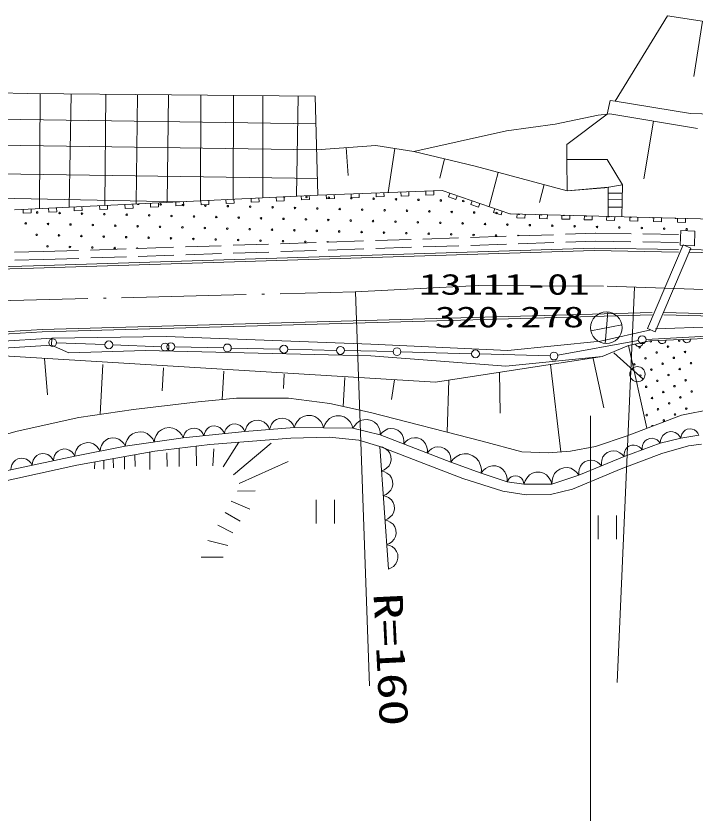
# Model space of a CAD drawing. Units: millimetres on the paper, with parts at other scales. Extents: x 40 to 680, y 20 to 380.
# Drawn here: x 110.9 to 153.8, y 255.3 to 305.6 of the extents above; entities that cross this region are included whole.
import ezdxf
from ezdxf.enums import TextEntityAlignment as Align

# ---------------------------------------------------------------- set-up
doc = ezdxf.new("R2010")
doc.units = ezdxf.units.MM
doc.linetypes.add('USER1', pattern=[10, 7.868852, -0.983607, 0.163934, -0.983607])
doc.linetypes.add('USER2', pattern=[3, 2.25, -0.75])
doc.layers.add('S-SUV', color=7, linetype='Continuous', lineweight=13)
doc.layers.add('S-SUV-ROAD', color=7, linetype='Continuous', lineweight=13)
doc.styles.add('ＭＳ ゴシック', font='')
doc.styles.get('ＭＳ ゴシック').set_extended_font_data('MS Gothic')

# ---------------------------------------------------------------- blocks, each defined once
blk = doc.blocks.new('BUHIN10')
at = {"color": 7, "linetype": 'Continuous', "lineweight": 13}
blk.add_lwpolyline([(0.674, 0.145), (0.59, 0.289), (0.481, 0.403), (0.317, 0.523), (0.152, 0.572), (-0.017, 0.589), (-0.226, 0.544), (-0.374, 0.459), (-0.505, 0.346), (-0.604, 0.17), (-0.653, 0.021), (-0.674, -0.145)], dxfattribs=at)
blk = doc.blocks.new('BUHIN11')
at = {"color": 7, "linetype": 'Continuous', "lineweight": 13}
blk.add_lwpolyline([(0.796, 0.153), (0.701, 0.325), (0.576, 0.462), (0.387, 0.607), (0.193, 0.669), (-0.005, 0.693), (-0.252, 0.645), (-0.428, 0.55), (-0.585, 0.42), (-0.706, 0.215), (-0.768, 0.042), (-0.796, -0.153)], dxfattribs=at)
blk = doc.blocks.new('BUHIN12')
at = {"color": 7, "linetype": 'Continuous', "lineweight": 13}
blk.add_lwpolyline([(0.915, 0.133), (0.816, 0.333), (0.68, 0.496), (0.472, 0.671), (0.255, 0.752), (0.03, 0.789), (-0.253, 0.748), (-0.458, 0.648), (-0.644, 0.509), (-0.793, 0.282), (-0.872, 0.088), (-0.915, -0.133)], dxfattribs=at)
blk = doc.blocks.new('BUHIN13')
at = {"color": 7, "linetype": 'Continuous', "lineweight": 13}
blk.add_lwpolyline([(0.649, 0.066), (0.586, 0.21), (0.495, 0.329), (0.354, 0.459), (0.203, 0.522), (0.046, 0.556), (-0.156, 0.535), (-0.303, 0.471), (-0.438, 0.379), (-0.551, 0.223), (-0.612, 0.089), (-0.649, -0.066)], dxfattribs=at)
blk = doc.blocks.new('BUHIN14')
at = {"color": 7, "linetype": 'Continuous', "lineweight": 13}
blk.add_lwpolyline([(0.778, 0.064), (0.705, 0.238), (0.599, 0.382), (0.434, 0.541), (0.255, 0.62), (0.067, 0.664), (-0.174, 0.644), (-0.352, 0.571), (-0.516, 0.463), (-0.654, 0.279), (-0.731, 0.12), (-0.778, -0.064)], dxfattribs=at)
blk = doc.blocks.new('BUHIN15')
at = {"color": 7, "linetype": 'Continuous', "lineweight": 13}
blk.add_lwpolyline([(0.925, -0.01), (0.858, 0.204), (0.749, 0.385), (0.57, 0.59), (0.368, 0.704), (0.152, 0.775), (-0.135, 0.778), (-0.353, 0.711), (-0.558, 0.602), (-0.74, 0.401), (-0.848, 0.222), (-0.925, 0.01)], dxfattribs=at)
blk = doc.blocks.new('BUHIN17')
at = {"color": 7, "linetype": 'Continuous', "lineweight": 13}
blk.add_lwpolyline([(0.741, -0.289), (0.752, -0.097), (0.719, 0.083), (0.638, 0.302), (0.51, 0.454), (0.357, 0.578), (0.128, 0.667), (-0.068, 0.679), (-0.266, 0.654), (-0.474, 0.547), (-0.615, 0.436), (-0.741, 0.289)], dxfattribs=at)
blk = doc.blocks.new('BUHIN23')
at = {"color": 7, "linetype": 'Continuous', "lineweight": 13}
blk.add_lwpolyline([(0.713, 0.295), (0.592, 0.437), (0.449, 0.541), (0.245, 0.64), (0.052, 0.661), (-0.137, 0.645), (-0.358, 0.553), (-0.504, 0.431), (-0.625, 0.28), (-0.7, 0.066), (-0.724, -0.107), (-0.713, -0.295)], dxfattribs=at)
blk = doc.blocks.new('BUHIN24')
at = {"color": 7, "linetype": 'Continuous', "lineweight": 13}
blk.add_lwpolyline([(0.571, 0.212), (0.479, 0.327), (0.369, 0.413), (0.212, 0.497), (0.061, 0.519), (-0.089, 0.512), (-0.266, 0.447), (-0.384, 0.354), (-0.484, 0.239), (-0.549, 0.072), (-0.574, -0.063), (-0.571, -0.212)], dxfattribs=at)
blk = doc.blocks.new('BUHIN45')
at = {"color": 7, "linetype": 'Continuous', "lineweight": 13}
blk.add_lwpolyline([(0.054, -0.774), (0.228, -0.703), (0.372, -0.6), (0.532, -0.437), (0.613, -0.261), (0.658, -0.075), (0.642, 0.165), (0.571, 0.343), (0.466, 0.507), (0.286, 0.646), (0.128, 0.724), (-0.054, 0.774)], dxfattribs=at)
blk = doc.blocks.new('BUHIN325')
at = {"color": 7, "linetype": 'Continuous', "lineweight": 13}
for p, q in [((-0.578, 0.75), (-0.578, -0.75)), ((0.574, -0.75), (0.574, 0.75))]:
    blk.add_line(p, q, dxfattribs=at)
blk = doc.blocks.new('BUHIN346')
at = {"color": 7, "linetype": 'Continuous', "lineweight": 13}
blk.add_lwpolyline([(-0.25, -0.012), (-0.238, -0.262), (0.262, -0.238), (0.25, 0.012)], dxfattribs=at)
blk = doc.blocks.new('BUHIN347')
at = {"color": 7, "linetype": 'Continuous', "lineweight": 13}
blk.add_lwpolyline([(-0.25, -0.012), (-0.238, -0.262), (0.262, -0.238), (0.25, 0.012)], dxfattribs=at)
blk = doc.blocks.new('BUHIN348')
at = {"color": 7, "linetype": 'Continuous', "lineweight": 13}
blk.add_lwpolyline([(-0.25, -0.009), (-0.241, -0.259), (0.259, -0.241), (0.25, 0.009)], dxfattribs=at)
blk = doc.blocks.new('BUHIN349')
at = {"color": 7, "linetype": 'Continuous', "lineweight": 13}
blk.add_lwpolyline([(-0.237, 0.081), (-0.317, -0.156), (0.156, -0.317), (0.237, -0.081)], dxfattribs=at)
blk = doc.blocks.new('BUHIN350')
at = {"color": 7, "linetype": 'Continuous', "lineweight": 13}
blk.add_lwpolyline([(-0.25, 0.007), (-0.257, -0.243), (0.243, -0.257), (0.25, -0.007)], dxfattribs=at)
blk = doc.blocks.new('BUHIN351')
at = {"color": 7, "linetype": 'Continuous', "lineweight": 13}
blk.add_lwpolyline([(-0.25, 0.007), (-0.257, -0.243), (0.243, -0.257), (0.25, -0.007)], dxfattribs=at)
blk = doc.blocks.new('BUHIN357')
at = {"color": 7, "linetype": 'Continuous', "lineweight": 13}
blk.add_circle((0, 0), 249, dxfattribs=at)
blk = doc.blocks.new('BUHIN358')
at = {"color": 7, "linetype": 'Continuous', "lineweight": 13}
blk.add_circle((0, 0), 249, dxfattribs=at)
blk = doc.blocks.new('BUHIN359')
at = {"color": 7, "linetype": 'Continuous', "lineweight": 13}
blk.add_circle((0, 0), 249, dxfattribs=at)
blk = doc.blocks.new('BUHIN382')
at = {"color": 7, "linetype": 'Continuous', "lineweight": 13}
blk.add_lwpolyline([(-174, 179), (-119, 205), (-63, 217), (9, 222), (69, 203), (123, 173), (177, 118), (205, 64), (222, 3), (217, -70), (203, -126), (174, -179)], dxfattribs=at)

msp = doc.modelspace()

# ---------------------------------------------------------------- linework, layer by layer
at = {"layer": 'S-SUV'}
for p, q in [((148.702, 300.225), (152.018, 305.6)), ((152.018, 305.6), (156.406, 304.927)), ((154.212, 305.263), (153.678, 301.784)), ((111.632, 300.707), (99.149, 301.044)), ((129.775, 300.544), (111.632, 300.707)), ((112.403, 300.7), (112.36, 293.445)), ((114.368, 300.682), (114.235, 293.536)), ((116.557, 300.663), (116.491, 293.645)), ((118.544, 300.645), (118.477, 293.74)), ((120.509, 300.627), (120.422, 293.834)), ((122.557, 300.609), (122.527, 293.936)), ((124.616, 300.59), (124.584, 294.035)), ((126.465, 300.574), (126.472, 294.126)), ((128.697, 300.554), (128.599, 294.229)), ((129.938, 294.294), (129.775, 300.544)), ((148.391, 300.267), (148.208, 299.406)), ((148.702, 300.225), (148.391, 300.267)), ((153.455, 299.442), (148.702, 300.225)), ((144.926, 298.768), (147.628, 299.341)), ((145.66, 297.486), (148.208, 299.406)), ((147.628, 299.341), (148.365, 299.423)), ((148.365, 299.423), (153.907, 298.489)), ((169.112, 299.037), (153.455, 299.442)), ((99.194, 299.248), (129.821, 298.798)), ((151.136, 298.956), (150.523, 295.324)), ((136, 297.048), (141.855, 298.359)), ((141.855, 298.359), (144.926, 298.768)), ((99.235, 297.608), (129.863, 297.16)), ((129.863, 297.16), (133.607, 297.417)), ((131.735, 297.288), (131.856, 295.535)), ((133.607, 297.417), (136, 297.048)), ((145.658, 296.549), (145.66, 297.486)), ((134.803, 297.233), (134.376, 294.456)), ((136, 297.048), (139.867, 296.113)), ((137.933, 296.581), (137.641, 295.373)), ((145.658, 296.549), (148.212, 296.549)), ((145.68, 294.568), (145.658, 296.549)), ((148.212, 296.549), (149.162, 294.934)), ((99.28, 295.795), (129.91, 295.344)), ((139.867, 296.113), (145.68, 294.568)), ((141.32, 295.727), (140.746, 293.568)), ((144.227, 294.954), (143.927, 293.826)), ((145.68, 294.568), (148.272, 294.786)), ((149.162, 294.934), (148.063, 294.751)), ((148.272, 294.786), (148.258, 292.953)), ((149.162, 294.934), (149.134, 292.929)), ((99.317, 294.329), (121.199, 293.872)), ((129.938, 294.294), (121.199, 293.872)), ((129.938, 294.294), (137.787, 294.58)), ((137.787, 294.58), (142.06, 293.119)), ((148.063, 294.751), (145.68, 294.568)), ((148.27, 294.419), (149.155, 294.419)), ((122.527, 293.936), (110.779, 293.369)), ((148.266, 294.008), (149.149, 293.99)), ((148.263, 293.542), (149.143, 293.541)), ((142.06, 293.119), (167.755, 292.43)), ((142.101, 293.118), (142.06, 293.119)), ((152.848, 292.051), (152.816, 291.129)), ((153.742, 292.02), (152.848, 292.051)), ((153.71, 291.098), (153.742, 292.02)), ((111.983, 289.836), (147.382, 290.949)), ((111.988, 289.686), (147.387, 290.799)), ((147.387, 290.799), (152.697, 290.704)), ((147.39, 290.949), (152.7, 290.854)), ((150.747, 285.87), (153.011, 291.154)), ((153.491, 290.949), (151.227, 285.664)), ((152.816, 291.129), (153.71, 291.098)), ((153.011, 291.154), (153.491, 290.949)), ((153.393, 290.854), (190.982, 289.782)), ((153.388, 290.704), (190.977, 289.632)), ((111.983, 289.836), (100.319, 289.47)), ((111.988, 289.686), (100.324, 289.321)), ((149.939, 288.483), (148.84, 263.547)), ((132.312, 288.186), (133.192, 263.327)), ((151.046, 286.895), (112.533, 285.812)), ((151.05, 286.745), (112.537, 285.662)), ((148.067, 284.931), (148.242, 286.913)), ((166.787, 286.297), (151.776, 286.742)), ((166.791, 286.447), (151.781, 286.892)), ((101.934, 285.165), (112.533, 285.812)), ((149.131, 286.113), (147.179, 285.731)), ((151.227, 285.664), (150.747, 285.87)), ((101.939, 285.015), (112.537, 285.662)), ((102.537, 284.621), (113.136, 285.268)), ((113.136, 285.268), (113.114, 284.828)), ((150.664, 285.182), (156.119, 285.483)), ((157.143, 285.345), (150.899, 285.1)), ((113.114, 284.828), (96.833, 283.833)), ((113.445, 284.973), (116.494, 284.857)), ((116.993, 284.838), (120.042, 284.721)), ((120.907, 284.722), (123.976, 284.655)), ((145.091, 284.185), (150.168, 285.123)), ((150.899, 285.1), (149.542, 284.797)), ((149.542, 284.797), (150.708, 279.584)), ((124.476, 284.644), (127.546, 284.577)), ((128.046, 284.566), (131.116, 284.498)), ((131.616, 284.487), (134.686, 284.42)), ((135.185, 284.408), (139.641, 284.284)), ((140.14, 284.27), (144.595, 284.146)), ((150.474, 282.674), (148.62, 284.342)), ((109.535, 284.18), (137.361, 282.484)), ((112.691, 283.988), (112.876, 281.684)), ((147.892, 284.119), (137.361, 282.484)), ((147.328, 283.982), (147.985, 280.862)), ((116.367, 283.6), (116.2, 280.457)), ((120.184, 283.397), (120.107, 281.945)), ((124.001, 283.194), (123.906, 281.4)), ((144.618, 283.611), (145.268, 278.086)), ((127.818, 282.991), (127.77, 282.088)), ((131.635, 282.788), (131.538, 280.956)), ((141.408, 283.112), (141.454, 280.536)), ((134.768, 282.642), (134.596, 281.406)), ((138.207, 282.615), (138.092, 279.334)), ((122.381, 281.254), (118.301, 280.767)), ((124.794, 281.486), (122.381, 281.254)), ((128.086, 281.486), (124.794, 281.486)), ((130.705, 281.138), (128.086, 281.486)), ((118.301, 280.767), (114.847, 280.257)), ((133.255, 280.582), (130.705, 281.138)), ((154.817, 280.787), (152.891, 280.41)), ((114.847, 280.257), (110.953, 279.399)), ((140.304, 278.764), (133.255, 280.582)), ((147.151, 280.372), (147.151, 249.368)), ((152.891, 280.41), (149.46, 279.112)), ((110.953, 279.399), (104.145, 277.509)), ((121.44, 278.974), (125.336, 279.367)), ((125.336, 279.367), (128.45, 279.623)), ((128.45, 279.623), (132.149, 279.584)), ((132.149, 279.584), (133.88, 279.171)), ((133.88, 279.171), (138.326, 277.439)), ((117.781, 278.443), (121.44, 278.974)), ((123.129, 278.564), (128.243, 278.954)), ((124.947, 278.703), (123.961, 277.147)), ((128.243, 278.954), (130.648, 279.023)), ((130.648, 279.023), (132.532, 278.839)), ((132.532, 278.839), (133.852, 278.43)), ((142.807, 278.092), (140.304, 278.764)), ((149.46, 279.112), (147.467, 278.439)), ((151.559, 278.639), (152.857, 278.954)), ((152.857, 278.954), (153.998, 279.151)), ((114.595, 277.83), (117.781, 278.443)), ((119.647, 278.129), (123.129, 278.564)), ((121.188, 278.322), (121.173, 277.169)), ((122.263, 278.456), (122.27, 277.212)), ((123.368, 278.288), (123.302, 277.212)), ((126.991, 278.639), (124.62, 276.642)), ((133.852, 278.43), (134.39, 270.693)), ((133.852, 278.43), (136.632, 277.35)), ((147.467, 278.439), (145.89, 278.138)), ((149.276, 277.793), (151.559, 278.639)), ((151.645, 277.992), (153.34, 278.473)), ((153.34, 278.473), (154.165, 278.587)), ((109.204, 276.669), (114.595, 277.83)), ((114.717, 277.26), (119.647, 278.129)), ((117.021, 277.666), (117.045, 277.081)), ((117.739, 277.793), (117.726, 276.993)), ((118.375, 277.905), (118.407, 277.169)), ((119.332, 278.074), (119.329, 276.971)), ((120.404, 278.025), (120.426, 277.169)), ((144.5, 278.022), (142.807, 278.092)), ((145.89, 278.138), (144.5, 278.022)), ((146.423, 276.613), (149.276, 277.793)), ((149.083, 277.016), (151.645, 277.992)), ((108.967, 275.977), (114.717, 277.26)), ((115.855, 277.46), (115.838, 277.015)), ((116.424, 277.561), (116.431, 276.993)), ((128.066, 277.476), (124.971, 276.093)), ((136.632, 277.35), (139.083, 276.411)), ((138.326, 277.439), (140.254, 276.751)), ((140.254, 276.751), (141.887, 276.2)), ((146.014, 275.733), (149.083, 277.016)), ((139.083, 276.411), (141.615, 275.618)), ((141.887, 276.2), (142.95, 276.062)), ((144.72, 276.062), (146.423, 276.613)), ((142.95, 276.062), (144.72, 276.062)), ((144.616, 275.412), (146.014, 275.733)), ((125.981, 275.632), (124.861, 275.61)), ((141.615, 275.618), (143.081, 275.389)), ((143.081, 275.389), (144.616, 275.412)), ((125.651, 274.468), (124.466, 274.973)), ((125.037, 273.722), (124.093, 274.271)), ((124.576, 272.975), (123.632, 273.458)), ((124.246, 272.185), (122.995, 272.492)), ((123.961, 271.439), (122.578, 271.439))]:
    msp.add_line(p, q, dxfattribs=at)
at = {"layer": 'S-SUV', "linetype": 'USER2'}
for p, q in [((112.589, 290.728), (147.441, 291.884)), ((147.465, 291.885), (152.825, 291.808)), ((112.605, 290.228), (147.458, 291.385)), ((147.458, 291.385), (152.818, 291.308)), ((112.596, 290.728), (110.791, 290.694)), ((112.605, 290.228), (110.803, 290.194))]:
    msp.add_line(p, q, dxfattribs=at)
at = {"layer": 'S-SUV', "linetype": 'USER1'}
for p, q in [((132.295, 288.185), (140.103, 288.591)), ((140.103, 288.591), (148.21, 288.54)), ((148.21, 288.54), (173.583, 287.701)), ((97.559, 287.324), (132.295, 288.185))]:
    msp.add_line(p, q, dxfattribs=at)
at = {"layer": 'S-SUV'}
for points in [[(150.465, 285.003), (150.458, 284.943), (150.439, 284.889), (150.405, 284.825), (150.358, 284.783), (150.304, 284.753), (150.228, 284.737), (150.167, 284.741), (150.107, 284.758), (150.047, 284.801), (150.008, 284.842), (149.977, 284.894)], [(133.88, 279.171), (133.863, 279.385), (133.799, 279.579), (133.676, 279.81), (133.51, 279.959), (133.322, 280.072), (133.054, 280.136), (132.835, 280.12), (132.62, 280.062), (132.405, 279.911), (132.266, 279.766), (132.149, 279.584)], [(152.857, 278.954), (152.772, 279.092), (152.664, 279.199), (152.502, 279.312), (152.341, 279.355), (152.176, 279.367), (151.975, 279.318), (151.834, 279.232), (151.71, 279.12), (151.618, 278.946), (151.574, 278.801), (151.559, 278.639)], [(153.998, 279.151), (153.933, 279.275), (153.845, 279.374), (153.712, 279.481), (153.575, 279.527), (153.433, 279.547), (153.257, 279.517), (153.13, 279.451), (153.016, 279.361), (152.927, 279.216), (152.88, 279.093), (152.857, 278.954)], [(140.254, 276.751), (140.261, 276.998), (140.212, 277.227), (140.1, 277.507), (139.929, 277.698), (139.729, 277.851), (139.43, 277.958), (139.177, 277.967), (138.924, 277.927), (138.66, 277.782), (138.482, 277.633), (138.326, 277.439)], [(141.887, 276.2), (141.889, 276.408), (141.845, 276.6), (141.746, 276.834), (141.6, 276.992), (141.428, 277.118), (141.175, 277.204), (140.963, 277.207), (140.75, 277.17), (140.53, 277.044), (140.383, 276.916), (140.254, 276.751)], [(144.72, 276.062), (144.654, 276.266), (144.548, 276.438), (144.375, 276.633), (144.18, 276.739), (143.972, 276.806), (143.698, 276.806), (143.49, 276.739), (143.295, 276.633), (143.122, 276.438), (143.02, 276.266), (142.95, 276.062)], [(146.423, 276.613), (146.296, 276.788), (146.14, 276.921), (145.914, 277.055), (145.693, 277.096), (145.472, 277.095), (145.208, 277.01), (145.029, 276.881), (144.875, 276.719), (144.769, 276.477), (144.725, 276.28), (144.72, 276.062)], [(142.95, 276.062), (142.926, 276.189), (142.875, 276.301), (142.787, 276.431), (142.678, 276.51), (142.558, 276.566), (142.394, 276.588), (142.264, 276.564), (142.139, 276.515), (142.02, 276.412), (141.945, 276.316), (141.887, 276.2)]]:
    msp.add_lwpolyline(points, dxfattribs=at)
for centre, radius in [((120.012, 293.706), 0.0498), ((129.22, 294.176), 0.0498), ((130.634, 294.139), 0.0498), ((132.047, 294.103), 0.0498), ((133.461, 294.066), 0.0498), ((134.875, 294.03), 0.0498), ((136.289, 293.994), 0.0498), ((137.702, 293.957), 0.0498), ((139.116, 293.921), 0.0498), ((112.219, 293.2), 0.0498), ((121.426, 293.67), 0.0498), ((122.84, 293.633), 0.0498), ((124.254, 293.597), 0.0498), ((125.667, 293.56), 0.0498), ((127.081, 293.524), 0.0498), ((128.495, 293.487), 0.0498), ((129.909, 293.451), 0.0498), ((131.322, 293.414), 0.0498), ((132.736, 293.378), 0.0498), ((134.15, 293.341), 0.0498), ((135.564, 293.305), 0.0498), ((136.977, 293.268), 0.0498), ((138.391, 293.232), 0.0498), ((113.632, 293.163), 0.0498), ((115.046, 293.127), 0.0498), ((116.46, 293.09), 0.0498), ((117.874, 293.054), 0.0498), ((119.287, 293.017), 0.0498), ((120.701, 292.981), 0.0498), ((122.115, 292.944), 0.0498), ((123.529, 292.908), 0.0498), ((124.942, 292.872), 0.0498), ((126.356, 292.835), 0.0498), ((127.77, 292.799), 0.0498), ((129.183, 292.762), 0.0498), ((130.597, 292.726), 0.0498), ((139.805, 293.195), 0.0498), ((141.219, 293.159), 0.0498), ((111.493, 292.511), 0.0498), ((112.907, 292.475), 0.0498), ((114.321, 292.438), 0.0498), ((115.735, 292.402), 0.0498), ((117.148, 292.365), 0.0498), ((118.562, 292.329), 0.0498), ((119.976, 292.292), 0.0498), ((121.39, 292.256), 0.0498), ((122.803, 292.219), 0.0498), ((132.011, 292.689), 0.0498), ((133.425, 292.653), 0.0498), ((134.838, 292.616), 0.0498), ((136.252, 292.58), 0.0498), ((137.666, 292.543), 0.0498), ((139.08, 292.507), 0.0498), ((140.493, 292.47), 0.0498), ((141.907, 292.434), 0.0498), ((143.321, 292.397), 0.0498), ((144.735, 292.361), 0.0498), ((146.148, 292.324), 0.0498), ((147.562, 292.288), 0.0498), ((148.976, 292.252), 0.0498), ((150.39, 292.215), 0.0498), ((112.182, 291.786), 0.0498), ((113.596, 291.75), 0.0498), ((115.01, 291.713), 0.0498), ((124.217, 292.183), 0.0498), ((125.631, 292.146), 0.0498), ((127.045, 292.11), 0.0498), ((128.458, 292.073), 0.0498), ((129.872, 292.037), 0.0498), ((131.286, 292.001), 0.0498), ((132.7, 291.964), 0.0498), ((134.113, 291.928), 0.0498), ((135.527, 291.891), 0.0498), ((136.941, 291.855), 0.0498), ((138.355, 291.818), 0.0498), ((139.768, 291.782), 0.0498), ((141.182, 291.745), 0.0498), ((151.803, 292.179), 0.0498), ((153.217, 292.142), 0.0498), ((116.423, 291.677), 0.0498), ((117.837, 291.64), 0.0498), ((119.251, 291.604), 0.0498), ((120.665, 291.567), 0.0498), ((122.078, 291.531), 0.0498), ((123.492, 291.494), 0.0498), ((124.906, 291.458), 0.0498), ((126.32, 291.421), 0.0498), ((127.733, 291.385), 0.0498), ((129.147, 291.348), 0.0498), ((112.871, 291.061), 0.0498), ((114.284, 291.024), 0.0498), ((115.698, 290.988), 0.0498), ((117.112, 290.951), 0.0498), ((148.153, 285.924), 0.995), ((150.414, 285.169), 0.249), ((150.253, 284.695), 0.0498), ((152.041, 284.733), 0.0498), ((152.749, 285.105), 0.0498), ((144.845, 284.139), 0.249), ((151.333, 284.36), 0.0498), ((153.122, 284.397), 0.0498), ((150.625, 283.988), 0.0498), ((151.706, 283.652), 0.0498), ((152.414, 284.025), 0.0498), ((153.494, 283.69), 0.0498), ((150.116, 282.996), 0.481), ((149.917, 283.615), 0.0498), ((150.998, 283.28), 0.0498), ((152.786, 283.317), 0.0498), ((150.29, 282.907), 0.0498), ((152.078, 282.944), 0.0498), ((150.663, 282.199), 0.0498), ((151.371, 282.572), 0.0498), ((152.451, 282.236), 0.0498), ((153.159, 282.609), 0.0498), ((151.743, 281.864), 0.0498), ((153.532, 281.901), 0.0498), ((151.035, 281.491), 0.0498), ((152.116, 281.156), 0.0498), ((152.824, 281.528), 0.0498), ((151.408, 280.783), 0.0498), ((153.196, 280.821), 0.0498), ((150.7, 280.411), 0.0498), ((152.488, 280.448), 0.0498), ((151.78, 280.075), 0.0498)]:
    msp.add_circle(centre, radius, dxfattribs=at)
for centre, start, end in [((127.806, 294.212), 208.379, 337.1481), ((118.599, 293.743), 178.3533, 7.1737), ((142.632, 293.123), 200.6609, 336.2663), ((144.046, 293.086), 202.474, 334.4532), ((145.46, 293.05), 204.313, 332.6142), ((146.874, 293.013), 206.1811, 330.7461), ((148.287, 292.977), 208.0818, 328.8455), ((149.701, 292.94), 211.1216, 325.6283), ((151.115, 292.904), 216.2545, 320.4955), ((152.528, 292.867), 221.7745, 314.9755), ((142.596, 291.709), 18.5395, 165.2597), ((130.561, 291.312), 15.8175, 167.9817), ((118.526, 290.915), 13.1272, 170.672), ((150.961, 285.068), 137.9716, 46.5187), ((150.327, 281.119), 330.639, 54.5769), ((151.072, 279.703), 41.4845, 179.9666)]:
    msp.add_arc(centre, 0.0498, start, end, dxfattribs=at)
at = {"layer": 'S-SUV-ROAD'}
for p, q in [((147.387, 290.799), (152.697, 290.704)), ((147.775, 285.07), (150.97, 285.791)), ((151.262, 285.849), (157.212, 286.063)), ((113.136, 285.268), (120.355, 285.364)), ((120.355, 285.364), (133.287, 284.884)), ((113.114, 284.828), (114.228, 284.334)), ((133.287, 284.884), (141.928, 284.483)), ((141.928, 284.483), (147.775, 285.07)), ((147.892, 284.119), (149.542, 284.797)), ((114.228, 284.334), (119.059, 284.484)), ((119.059, 284.484), (133.285, 284.143)), ((133.285, 284.143), (141.802, 283.51)), ((141.802, 283.51), (147.892, 284.119))]:
    msp.add_line(p, q, dxfattribs=at)

# ---------------------------------------------------------------- block references
at = {"layer": 'S-SUV'}
for name, p in [('BUHIN347', (129.145, 294.255)), ('BUHIN348', (130.723, 294.322)), ('BUHIN348', (132.292, 294.38)), ('BUHIN348', (133.862, 294.437)), ('BUHIN348', (135.432, 294.494)), ('BUHIN348', (137.002, 294.552)), ('BUHIN349', (138.499, 294.337)), ('BUHIN346', (119.618, 293.796)), ('BUHIN347', (121.215, 293.873)), ('BUHIN347', (122.801, 293.949)), ('BUHIN347', (124.387, 294.026)), ('BUHIN347', (125.973, 294.102)), ('BUHIN347', (127.559, 294.179)), ('BUHIN349', (139.923, 293.85)), ('BUHIN346', (111.582, 293.408)), ('BUHIN346', (113.189, 293.485)), ('BUHIN346', (114.796, 293.563)), ('BUHIN346', (116.404, 293.64)), ('BUHIN346', (118.011, 293.718)), ('BUHIN349', (141.348, 293.363)), ('BUHIN350', (142.767, 293.1)), ('BUHIN350', (144.182, 293.062)), ('BUHIN350', (145.597, 293.024)), ('BUHIN350', (147.012, 292.986)), ('BUHIN350', (148.427, 292.948)), ('BUHIN351', (149.888, 292.908)), ('BUHIN351', (151.394, 292.865)), ('BUHIN351', (152.9, 292.822)), ('BUHIN14', (127.671, 279.559)), ('BUHIN15', (129.375, 279.613)), ('BUHIN15', (131.224, 279.594)), ('BUHIN13', (123.388, 279.171)), ('BUHIN13', (124.687, 279.302)), ('BUHIN14', (126.115, 279.431)), ('BUHIN12', (118.696, 278.575)), ('BUHIN12', (120.526, 278.841)), ('BUHIN13', (122.09, 279.039)), ('BUHIN17', (134.621, 278.882)), ('BUHIN11', (115.392, 277.983)), ('BUHIN11', (116.984, 278.289)), ('BUHIN17', (136.103, 278.305)), ('BUHIN24', (150.988, 278.428)), ('BUHIN10', (113.922, 277.685)), ('BUHIN45', (133.906, 277.657)), ('BUHIN17', (137.585, 277.728)), ('BUHIN24', (149.847, 278.005)), ('BUHIN10', (111.226, 277.105)), ('BUHIN10', (112.574, 277.395)), ('BUHIN23', (148.563, 277.498)), ('BUHIN23', (147.137, 276.908)), ('BUHIN45', (134.013, 276.109)), ('BUHIN45', (134.121, 274.562)), ('BUHIN325', (130.418, 274.324)), ('BUHIN45', (134.228, 273.014)), ('BUHIN325', (148.21, 273.326)), ('BUHIN45', (134.336, 271.467))]:
    msp.add_blockref(name, p, dxfattribs=at)
at = {"layer": 'S-SUV', "xscale": 0.001, "yscale": 0.001, "rotation": 228}
for name, p in [('BUHIN357', (113.195, 284.983)), ('BUHIN382', (151.679, 285.131)), ('BUHIN382', (153.241, 285.192)), ('BUHIN357', (116.744, 284.847)), ('BUHIN357', (120.292, 284.711)), ('BUHIN358', (120.657, 284.727)), ('BUHIN358', (124.226, 284.649)), ('BUHIN358', (127.796, 284.571)), ('BUHIN358', (131.366, 284.493)), ('BUHIN358', (134.936, 284.415)), ('BUHIN359', (134.936, 284.415)), ('BUHIN359', (139.89, 284.277)), ('BUHIN359', (144.845, 284.139))]:
    msp.add_blockref(name, p, dxfattribs=at)

# ---------------------------------------------------------------- texts
at = {"layer": 'S-SUV', "style": 'ＭＳ ゴシック', "width": 1.5}
for s, p in [('13111-01', (136.327, 287.611)), ('320.278', (137.326, 285.553))]:
    msp.add_text(s, height=1.32, dxfattribs=at).set_placement(p, align=Align.BOTTOM_LEFT)
at = {"layer": 'S-SUV', "style": 'ＭＳ ゴシック', "width": 1.35}
msp.add_text('R=160', height=1.833, rotation=272.8, dxfattribs=at).set_placement((132.903, 269.123), align=Align.BOTTOM_LEFT)

doc.saveas('drawing.dxf')
